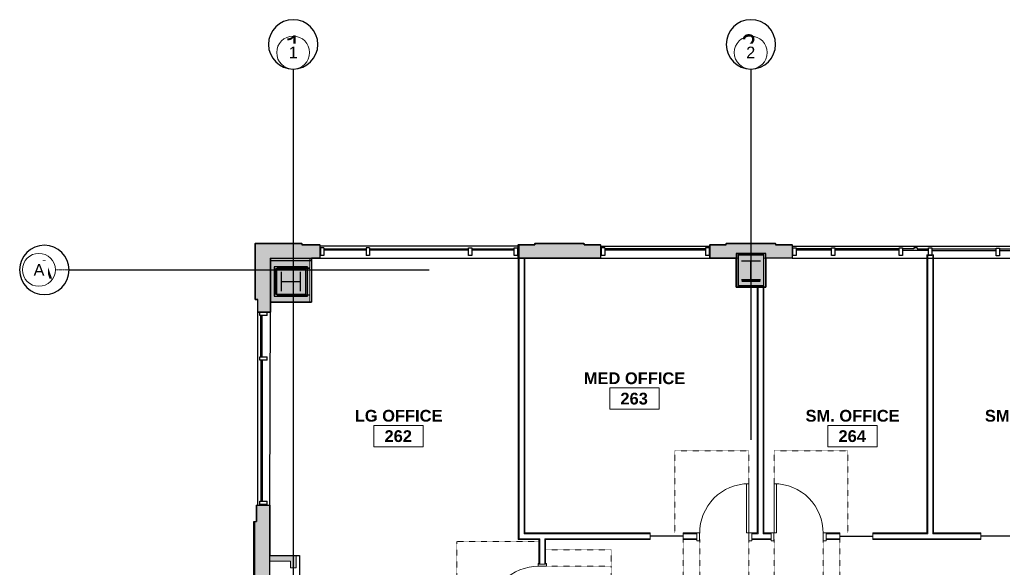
# Model space of a CAD drawing. Header units: inches. Extents: x 25329 to 28023, y 11893 to 13703.
# Drawn here: x 25329 to 26046, y 13303 to 13703 of the extents above; entities that cross this region are included whole.
import ezdxf

# ---------------------------------------------------------------- set-up
doc = ezdxf.new("R2010")
doc.units = ezdxf.units.IN
doc.header["$MEASUREMENT"] = 0
for name, pattern in [('Dash', [0.25, 0.125, -0.125]), ('Grid Line 1_2_', [0.875, 0.5, -0.125, 0.125, -0.125]), ('L1$0$Plaza America BA02$0$CENTER2', [1.125, 0.75, -0.125, 0.125, -0.125]), ('L1$0$Plaza America BA02$0$DASHDOT', [1, 0.5, -0.25, 0, -0.25]), ('L1$0$SAG 02ATL Ste230PHII$0$CENTER2', [1.125, 0.75, -0.125, 0.125, -0.125])]:
    doc.linetypes.add(name, pattern=pattern)
for name, color, linetype, lineweight in [('A-AREA-IDEN', 2, 'Continuous', 9), ('A-DOOR', 31, 'Continuous', 13), ('A-DOOR-FRAM', 31, 'Continuous', 20), ('A-GENM', 13, 'Continuous', 13), ('A-GLAZ', 151, 'Continuous', 13), ('A-WALL', 113, 'Continuous', 13), ('A-WALL-PATT', 111, 'Continuous', 13), ('I-WALL', 2, 'Continuous', 13), ('Plaza America_Tower 1_2nd Floor -REVIT_dwg', 8, 'Continuous', 9), ('S-COLS', 52, 'Continuous', 13), ('S-GRID', 1, 'Continuous', 9), ('S-GRID-IDEN', 1, 'Continuous', 9)]:
    doc.layers.add(name, color=color, linetype=linetype, lineweight=lineweight)
for name, color, linetype in [('L1$0$A-Cols-Extr', 3, 'Continuous'), ('L1$0$A-Glaz', 92, 'Continuous'), ('L1$0$A-Wall-Extr', 7, 'Continuous'), ('L1$0$Plaza America BA02$0$14', 5, 'L1$0$Plaza America BA02$0$DASHDOT'), ('L1$0$Plaza America BA02$0$A-Column grid', 252, 'L1$0$Plaza America BA02$0$CENTER2'), ('L1$0$SAG 02ATL Ste230PHII$0$A-Column grid', 252, 'L1$0$SAG 02ATL Ste230PHII$0$CENTER2')]:
    doc.layers.add(name, color=color, linetype=linetype)
doc.styles.add('L1$0$Plaza America BA02$0$MONOTXT', font='MONOTXT', dxfattribs={"height": 0.2})
doc.styles.add('Swis721 Lt BT', font='swissl.ttf', dxfattribs={"height": 8.514638})
doc.styles.add('Swis721 Lt BT_B', font='', dxfattribs={"height": 8.583975})
doc.styles.get('Swis721 Lt BT_B').set_extended_font_data('Swis721 Lt BT', bold=True)
pattern_1 = [(0, (0, 0), (30.72, 7.68), [1.267, -21.773, 1.267, -21.773, -122.88]), (0, (0, 0), (30.72, 7.68), [-46.08, 1.267, -44.813, 1.267, -21.773, -53.76]), (0, (0, 0), (30.72, 7.68), [-115.2, 1.267, -14.093, 1.267, -37.133]), (120, (11.52, 3.84), (-22.0110751, 22.7643004), [1.267, -21.773, 1.267, -21.773, -122.88]), (120, (11.52, 3.84), (-22.0110751, 22.7643004), [-46.08, 1.267, -44.813, 1.267, -21.773, -53.76]), (120, (11.52, 3.84), (-22.0110751, 22.7643004), [-115.2, 1.267, -14.093, 1.267, -37.133]), (240, (15.36, 19.2), (-8.7089249, -30.4443004), [1.267, -21.773, 1.267, -21.773, -122.88]), (240, (15.36, 19.2), (-8.7089249, -30.4443004), [-46.08, 1.267, -44.813, 1.267, -21.773, -53.76]), (240, (15.36, 19.2), (-8.7089249, -30.4443004), [-115.2, 1.267, -14.093, 1.267, -37.133])]

# ---------------------------------------------------------------- blocks, each defined once
blk = doc.blocks.new('L1')
at = {"layer": 'L1$0$A-Cols-Extr'}
blk.add_line((25868.64, 13512.11), (25855.16, 13512.11), dxfattribs=at)
for points in [[(25851.16, 13532.61), (25851.16, 13508.11), (25872.64, 13508.11), (25872.64, 13532.61)], [(25852.65, 13531.26), (25852.65, 13509.26), (25871.15, 13509.26), (25871.15, 13531.26)], [(25538.79, 13522.91), (25514.29, 13522.91), (25514.29, 13501.43), (25538.79, 13501.43)], [(25537.44, 13521.42), (25515.44, 13521.42), (25515.44, 13502.92), (25537.44, 13502.92)], [(25854.9, 13513.26), (25854.9, 13513.36), (25868.89, 13513.36), (25868.89, 13513.26)]]:
    blk.add_lwpolyline(points, close=True, dxfattribs=at)
for points in [[(25854.9, 13527.26), (25868.9, 13527.26)], [(25861.9, 13513.36), (25861.9, 13527.36)], [(25519.45, 13519.17), (25519.45, 13505.17)], [(25533.44, 13519.17), (25533.44, 13505.17)], [(25519.54, 13512.17), (25533.54, 13512.17)]]:
    blk.add_lwpolyline(points, dxfattribs=at)
at = {"layer": 'L1$0$A-Glaz'}
for p, q in [((25547.57, 13538.91), (25547.57, 13529.17)), ((25692.32, 13537.91), (25547.57, 13537.91)), ((25548.07, 13536.66), (25548.07, 13531.16)), ((25550.57, 13536.66), (25548.07, 13536.66)), ((25550.57, 13536.66), (25550.57, 13531.16)), ((25550.57, 13535.91), (25581.44, 13535.91)), ((25581.44, 13536.66), (25581.44, 13531.16)), ((25583.94, 13536.66), (25581.44, 13536.66)), ((25583.94, 13536.66), (25583.94, 13531.16)), ((25583.94, 13535.91), (25655.94, 13535.91)), ((25655.94, 13536.66), (25658.44, 13536.66)), ((25655.94, 13531.16), (25655.94, 13536.66)), ((25658.44, 13536.66), (25658.44, 13531.16)), ((25658.44, 13535.91), (25689.32, 13535.91)), ((25689.32, 13531.16), (25689.32, 13536.66)), ((25689.32, 13536.66), (25691.82, 13536.66)), ((25691.82, 13536.66), (25691.82, 13531.16)), ((25692.32, 13538.91), (25692.32, 13529.16)), ((25752.32, 13538.91), (25752.32, 13529.17)), ((25752.32, 13537.91), (25831.82, 13537.91)), ((25752.82, 13536.66), (25752.82, 13531.16)), ((25755.34, 13536.66), (25752.84, 13536.66)), ((25755.34, 13536.66), (25755.34, 13531.16)), ((25828.82, 13535.91), (25755.34, 13535.91)), ((25828.82, 13536.66), (25828.82, 13531.16)), ((25831.32, 13536.66), (25828.82, 13536.66)), ((25831.32, 13536.66), (25831.32, 13531.16)), ((25831.82, 13538.91), (25831.82, 13529.16)), ((25891.82, 13538.91), (25891.82, 13529.16)), ((25891.82, 13537.91), (26071.82, 13537.91)), ((25892.32, 13536.66), (25894.82, 13536.66)), ((25892.32, 13531.16), (25892.32, 13536.66)), ((25894.82, 13536.66), (25894.82, 13531.16)), ((25920.57, 13535.91), (25894.82, 13535.91)), ((25920.57, 13536.66), (25923.07, 13536.66)), ((25920.57, 13531.16), (25920.57, 13536.66)), ((25923.07, 13536.66), (25923.07, 13531.16)), ((25969.95, 13535.91), (25923.07, 13535.91)), ((25969.95, 13531.16), (25969.95, 13536.66)), ((25969.95, 13536.66), (25972.45, 13536.66)), ((25972.45, 13536.66), (25972.45, 13531.16)), ((25980.57, 13535.91), (25972.45, 13535.91)), ((25983.07, 13536.66), (25980.57, 13536.66)), ((25980.57, 13536.66), (25980.57, 13535.91)), ((25983.07, 13536.66), (25983.07, 13535.91)), ((25983.07, 13535.91), (25991.32, 13535.91)), ((25991.32, 13531.16), (25991.32, 13536.66)), ((25991.32, 13536.66), (25993.82, 13536.66)), ((25993.82, 13536.66), (25993.82, 13531.16)), ((25993.82, 13535.91), (26040.57, 13535.91)), ((26040.57, 13530.97), (26040.57, 13536.47)), ((26040.57, 13536.47), (26043.07, 13536.47)), ((26043.07, 13536.47), (26043.07, 13530.97)), ((26043.07, 13535.91), (26068.82, 13535.91)), ((25511.38, 13529.18), (25692.32, 13529.16)), ((25550.57, 13531.16), (25548.07, 13531.16)), ((25581.44, 13534.91), (25550.57, 13534.91)), ((25583.94, 13531.16), (25581.44, 13531.16)), ((25655.94, 13534.91), (25583.94, 13534.91)), ((25658.44, 13531.16), (25655.94, 13531.16)), ((25689.32, 13534.91), (25658.44, 13534.91)), ((25691.82, 13531.16), (25689.32, 13531.16)), ((25751.32, 13529.16), (25831.82, 13529.16)), ((25755.34, 13531.16), (25752.84, 13531.16)), ((25828.82, 13534.91), (25755.34, 13534.91)), ((25831.32, 13531.16), (25828.82, 13531.16)), ((25891.82, 13529.16), (26071.82, 13529.16)), ((25894.82, 13531.16), (25892.32, 13531.16)), ((25920.57, 13534.91), (25894.82, 13534.91)), ((25923.07, 13531.16), (25920.57, 13531.16)), ((25969.95, 13534.91), (25923.07, 13534.91)), ((25972.45, 13531.16), (25969.95, 13531.16)), ((25972.45, 13534.91), (25991.32, 13534.91)), ((25991.32, 13534.66), (25991.32, 13534.66)), ((25993.82, 13531.16), (25991.32, 13531.16)), ((25993.82, 13534.85), (26040.57, 13534.85)), ((25993.82, 13534.66), (25993.82, 13534.66)), ((26043.07, 13530.97), (26040.57, 13530.97)), ((26043.07, 13534.85), (26068.82, 13534.85)), ((25502.57, 13349.67), (25502.57, 13499.17)), ((25511.32, 13349.17), (25511.66, 13497.18)), ((25502.85, 13489.91), (25511.65, 13489.91)), ((25503.82, 13487.43), (25503.82, 13489.93)), ((25509.32, 13487.43), (25503.82, 13487.43)), ((25503.89, 13489.93), (25509.32, 13489.93)), ((25504.57, 13457.3), (25504.57, 13487.43)), ((25505.57, 13457.3), (25505.57, 13487.43)), ((25509.32, 13487.43), (25509.32, 13489.93)), ((25503.82, 13454.8), (25503.82, 13457.3)), ((25503.89, 13457.3), (25509.32, 13457.3)), ((25504.57, 13457.3), (25504.57, 13457.54)), ((25505.57, 13457.3), (25505.57, 13457.54)), ((25509.32, 13454.8), (25509.32, 13457.3)), ((25509.32, 13454.8), (25503.82, 13454.8)), ((25504.57, 13454.8), (25504.57, 13352.17)), ((25505.57, 13454.8), (25505.57, 13352.17)), ((25501.57, 13349.17), (25511.32, 13349.17)), ((25503.82, 13349.67), (25503.82, 13352.17)), ((25509.32, 13349.67), (25503.82, 13349.67)), ((25503.89, 13352.17), (25509.32, 13352.17)), ((25509.32, 13349.67), (25509.32, 13352.17))]:
    blk.add_line(p, q, dxfattribs=at)
at = {"layer": 'L1$0$A-Wall-Extr'}
for p, q in [((25500.57, 13539.91), (25500.57, 13499.17)), ((25500.57, 13539.91), (25500.57, 13539.91)), ((25534.57, 13539.91), (25500.57, 13539.91)), ((25534.57, 13539.91), (25534.57, 13538.91)), ((25534.57, 13538.91), (25547.57, 13538.91)), ((25704.32, 13538.91), (25692.32, 13538.91)), ((25704.32, 13539.91), (25740.32, 13539.91)), ((25704.32, 13539.91), (25704.32, 13538.91)), ((25740.32, 13538.91), (25740.32, 13539.91)), ((25752.32, 13538.91), (25740.32, 13538.91)), ((25843.82, 13538.91), (25831.82, 13538.91)), ((25843.82, 13538.91), (25843.82, 13539.91)), ((25879.82, 13539.91), (25843.82, 13539.91)), ((25879.82, 13539.91), (25879.82, 13538.91)), ((25891.82, 13538.91), (25879.82, 13538.91)), ((25511.66, 13529.18), (25511.66, 13497.18)), ((25544.66, 13529.17), (25547.57, 13529.17)), ((25692.32, 13529.16), (25752.32, 13529.16)), ((25713.82, 13529.16), (25713.82, 13529.16)), ((25831.82, 13529.16), (25851.16, 13529.16)), ((25891.82, 13529.16), (25872.64, 13529.16)), ((25541.66, 13527.16), (25511.66, 13527.16)), ((25541.66, 13527.16), (25541.66, 13497.18)), ((25541.66, 13513.16), (25541.66, 13497.18)), ((25500.57, 13499.17), (25502.57, 13499.17)), ((25511.66, 13497.18), (25541.66, 13497.18)), ((25541.66, 13497.18), (25527.66, 13497.18)), ((25501.57, 13349.17), (25501.57, 13337.17)), ((25511.32, 13232.17), (25511.32, 13349.17)), ((25499.57, 13337.17), (25501.57, 13337.17)), ((25499.57, 13244.17), (25499.57, 13337.17))]:
    blk.add_line(p, q, dxfattribs=at)
at = {"layer": 'L1$0$A-Wall-Extr', "linetype": 'Continuous'}
for p, q in [((25541.66, 13527.16), (25541.66, 13529.18)), ((25502.57, 13489.93), (25511.65, 13489.91))]:
    blk.add_line(p, q, dxfattribs=at)
at = {"layer": 'L1$0$A-Wall-Extr', "linetype": 'Continuous', "flags": 128}
blk.add_lwpolyline([(25541.66, 13497.18), (25511.66, 13497.18), (25511.65, 13489.91), (25502.57, 13489.93), (25502.57, 13499.17), (25500.57, 13499.17), (25500.57, 13539.91), (25534.57, 13539.91), (25534.57, 13538.91), (25547.57, 13538.91), (25547.57, 13529.18), (25541.66, 13529.18), (25541.66, 13497.18)], dxfattribs=at)
for points in [[(25692.32, 13538.91), (25704.32, 13538.91), (25704.32, 13539.91), (25740.32, 13539.91), (25740.32, 13538.91), (25752.32, 13538.91), (25752.32, 13529.17), (25692.32, 13529.16)], [(25831.82, 13538.91), (25843.82, 13538.91), (25843.82, 13539.91), (25879.82, 13539.91), (25879.82, 13538.91), (25891.82, 13538.91), (25891.82, 13529.16), (25872.64, 13529.16), (25872.64, 13508.11), (25851.16, 13508.11), (25851.16, 13529.16), (25831.82, 13529.16)], [(25501.57, 13349.17), (25511.32, 13349.17), (25511.32, 13312.42), (25532.8, 13312.42), (25532.8, 13278.42), (25511.32, 13278.42), (25511.32, 13232.17), (25501.57, 13232.17), (25501.57, 13244.17), (25499.57, 13244.17), (25499.57, 13337.17), (25501.57, 13337.17)]]:
    blk.add_lwpolyline(points, close=True, dxfattribs=at)
at = {"layer": 'L1$0$Plaza America BA02$0$14', "linetype": 'Continuous'}
for centre in [(25528.23, 13684.95), (25861.84, 13684.95), (25346.9, 13520.57)]:
    blk.add_ellipse(centre, major_axis=(18, 0), ratio=0.99964, start_param=0, end_param=6.283175, dxfattribs=at)
at = {"layer": 'L1$0$Plaza America BA02$0$A-Column grid'}
for p, q in [((25528.23, 13666.96), (25528.23, 12048.88)), ((25861.73, 13666.96), (25861.73, 13396.73)), ((25364.9, 13520.57), (25627.43, 13520.57))]:
    blk.add_line(p, q, dxfattribs=at)
at = {"layer": 'L1$0$SAG 02ATL Ste230PHII$0$A-Column grid', "linetype": 'Continuous'}
for p, q in [((25528.23, 13666.96), (25528.23, 12048.88)), ((25861.73, 13666.96), (25861.73, 13396.73)), ((25364.9, 13520.57), (25627.43, 13520.57))]:
    blk.add_line(p, q, dxfattribs=at)
at = {"layer": 'L1$0$Plaza America BA02$0$14', "linetype": 'Continuous', "style": 'L1$0$Plaza America BA02$0$MONOTXT', "width": 1.000361}
for s, p in [('1', (25522.67, 13678.1)), ('2', (25854.38, 13678.74)), ('A', (25340.86, 13514.19))]:
    blk.add_text(s, height=13.49, dxfattribs=at).set_placement(p)
blk = doc.blocks.new('Single Flush - OTJ_SOLIDFLUSH_ALUM-4900275-FIRST FLOOR CONSTRUCTION')
at = {"layer": 'A-DOOR', "lineweight": 20}
for p, q in [((16.16, -2.44), (17.91, -2.44)), ((16.16, -38.25), (16.16, -2.44)), ((17.91, -2.44), (17.91, -38.25)), ((17.91, -38.25), (16.16, -38.25))]:
    blk.add_line(p, q, dxfattribs=at)
at = {"layer": 'A-DOOR', "lineweight": 9}
blk.add_arc((17.91, -2.44), 35.81, 179.5, 270, dxfattribs=at)
at = {"layer": 'A-DOOR-FRAM'}
for p, q in [((-20, 3.31), (-20, -2.44)), ((-20, 3.31), (-18, 3.31)), ((-18, 3.31), (-18, -2.44)), ((18, 3.31), (18, -2.44)), ((18, 3.31), (20, 3.31)), ((20, 3.31), (20, -2.44)), ((-20, -2.44), (-18, -2.44)), ((18, -2.44), (20, -2.44))]:
    blk.add_line(p, q, dxfattribs=at)
at = {"layer": 'A-GENM', "linetype": 'Dash', "lineweight": 9}
for p, q in [((-17.91, 50.25), (-29.91, 50.25)), ((-29.91, 2.44), (-29.91, 50.25)), ((-17.91, 50.25), (17.91, 50.25)), ((-17.91, 2.44), (-17.91, 50.25)), ((17.91, 2.44), (17.91, 50.25)), ((17.87, 2.44), (17.91, 2.44)), ((-35.91, -2.44), (-35.91, -62.25)), ((17.87, -2.44), (17.91, -2.44)), ((17.91, -2.44), (17.91, -62.25)), ((-35.91, -62.25), (17.91, -62.25))]:
    blk.add_line(p, q, dxfattribs=at)
blk = doc.blocks.new('Single Flush - OTJ_SOLIDFLUSH_ALUM-4900816-FIRST FLOOR CONSTRUCTION')
at = {"layer": 'A-DOOR', "lineweight": 20}
for p, q in [((16.16, 38.25), (16.16, 2.44)), ((17.91, 38.25), (16.16, 38.25)), ((17.91, 2.44), (17.91, 38.25)), ((16.16, 2.44), (17.91, 2.44))]:
    blk.add_line(p, q, dxfattribs=at)
at = {"layer": 'A-DOOR', "lineweight": 9}
blk.add_arc((17.91, 2.44), 35.81, 90, 180.5, dxfattribs=at)
at = {"layer": 'A-DOOR-FRAM'}
for p, q in [((-20, -3.31), (-20, 2.44)), ((-20, 2.44), (-18, 2.44)), ((-18, -3.31), (-18, 2.44)), ((18, -3.31), (18, 2.44)), ((18, 2.44), (20, 2.44)), ((20, -3.31), (20, 2.44)), ((-20, -3.31), (-18, -3.31)), ((18, -3.31), (20, -3.31))]:
    blk.add_line(p, q, dxfattribs=at)
at = {"layer": 'A-GENM', "linetype": 'Dash', "lineweight": 9}
for p, q in [((-35.91, 62.25), (17.91, 62.25)), ((-35.91, 2.44), (-35.91, 62.25)), ((17.91, 2.44), (17.91, 62.25)), ((17.87, 2.44), (17.91, 2.44)), ((-29.91, -2.44), (-29.91, -50.25)), ((-17.91, -2.44), (-17.91, -50.25)), ((17.87, -2.44), (17.91, -2.44)), ((17.91, -2.44), (17.91, -50.25)), ((-17.91, -50.25), (-29.91, -50.25)), ((-17.91, -50.25), (17.91, -50.25))]:
    blk.add_line(p, q, dxfattribs=at)
blk = doc.blocks.new('Double Flush w-Skinny Lite - Int-N-LDMF-36_ x 84_-5155943-FIRST FLOOR CONSTRUCTION')
at = {"layer": 'A-DOOR', "lineweight": 20}
for p, q in [((16.16, -2.94), (17.91, -2.94)), ((16.16, -38.75), (16.16, -2.94)), ((17.91, -2.94), (17.91, -38.75)), ((17.91, -38.75), (16.16, -38.75))]:
    blk.add_line(p, q, dxfattribs=at)
at = {"layer": 'A-DOOR', "lineweight": 9}
blk.add_arc((17.91, -2.94), 35.81, 179.5, 270, dxfattribs=at)
at = {"layer": 'A-DOOR-FRAM'}
for p, q in [((-20, 2.94), (-20, 2.44)), ((-20, 2.94), (-18, 2.94)), ((-20, 2.44), (-19.5, 2.44)), ((-19.5, 2.44), (-19.5, -2.44)), ((-18, 2.94), (-18, -2.94)), ((18, 2.94), (18, -2.94)), ((18, 2.94), (20, 2.94)), ((19.5, 2.44), (19.5, -2.44)), ((19.5, 2.44), (20, 2.44)), ((20, 2.94), (20, 2.44)), ((-20, -2.94), (-20, -2.44)), ((-20, -2.44), (-19.5, -2.44)), ((-20, -2.94), (-18, -2.94)), ((18, -2.94), (20, -2.94)), ((19.5, -2.44), (20, -2.44)), ((20, -2.94), (20, -2.44))]:
    blk.add_line(p, q, dxfattribs=at)
at = {"layer": 'A-GENM', "linetype": 'Dash', "lineweight": 9}
for p, q in [((-17.91, 50.25), (-29.91, 50.25)), ((-29.91, 2.44), (-29.91, 50.25)), ((-17.91, 50.25), (17.91, 50.25)), ((-17.91, 2.44), (-17.91, 50.25)), ((17.91, 2.44), (17.91, 50.25)), ((17.87, 2.44), (17.91, 2.44)), ((-35.91, -2.44), (-35.91, -62.25)), ((17.87, -2.44), (17.91, -2.44)), ((17.91, -2.44), (17.91, -62.25)), ((-35.91, -62.25), (17.91, -62.25))]:
    blk.add_line(p, q, dxfattribs=at)
blk = doc.blocks.new('Frameless opening with glazing - 24_ x 96_-4900874-FIRST FLOOR CONSTRUCTION')
at = {"layer": 'A-GLAZ', "lineweight": 30}
blk.add_line((-13.5, 0.0625), (10.5, 0.0625), dxfattribs=at)
blk = doc.blocks.new('Concrete-Rectangular-Column - 19 X 24-5195709-FIRST FLOOR CONSTRUCTION')
at = {"layer": 'S-COLS', "lineweight": 9}
blk.add_hatch(color=7, dxfattribs=at).paths.add_polyline_path([(-9.5, -12), (9.5, -12), (9.5, 12), (-9.5, 12)], flags=0)
at = {"layer": 'S-COLS', "color": 8, "lineweight": 20}
for p, q in [((9.5, 12), (-9.5, 12)), ((-9.5, 12), (-9.5, -12)), ((9.5, -12), (9.5, 12)), ((-9.5, -12), (9.5, -12))]:
    blk.add_line(p, q, dxfattribs=at)
blk = doc.blocks.new('Grid - Grid Head - Circle-50561-FIRST FLOOR CONSTRUCTION')
at = {"layer": 'S-GRID-IDEN'}
blk.add_circle((0, 0), 0.125, dxfattribs=at)
blk = doc.blocks.new('Room Tag - Room Name and Number-3379422-FIRST FLOOR CONSTRUCTION')
at = {"layer": 'A-AREA-IDEN'}
for p, q in [((-0.1881, -0.1636), (-0.1881, -0.0018)), ((-0.1881, -0.0018), (0.1869, -0.0018)), ((0.1869, -0.0018), (-0.1881, -0.0018)), ((-0.1881, -0.0018), (-0.1881, -0.1636)), ((0.1869, -0.0018), (0.1869, -0.1636)), ((0.1869, -0.1636), (0.1869, -0.0018)), ((0.1869, -0.1636), (-0.1881, -0.1636)), ((-0.1881, -0.1636), (0.1869, -0.1636))]:
    blk.add_line(p, q, dxfattribs=at)

msp = doc.modelspace()

# ---------------------------------------------------------------- hatches: boundary and pattern name
at = {"layer": 'A-WALL-PATT', "lineweight": 9}
for points in [[(25511.57, 13529.18), (25534.57, 13529.18), (25534.57, 13540.18), (25500.57, 13540.18), (25500.57, 13529.18), (25502.57, 13529.18)], [(25534.57, 13529.18), (25547.57, 13529.18), (25547.57, 13539.18), (25534.57, 13539.18)], [(25704.32, 13529.17), (25704.32, 13539.17), (25692.94, 13539.17), (25692.94, 13529.17), (25698.78, 13529.17)], [(25740.16, 13529.17), (25740.16, 13540.17), (25704.32, 13540.17), (25704.32, 13529.17)], [(25752.32, 13529.17), (25752.32, 13539.17), (25740.16, 13539.17), (25740.16, 13529.17)], [(25843.82, 13529.17), (25843.82, 13539.17), (25831.82, 13539.17), (25831.82, 13529.17)], [(25879.66, 13529.17), (25879.66, 13540.17), (25843.82, 13540.17), (25843.82, 13529.17), (25852.3, 13529.17), (25852.3, 13532.11), (25871.3, 13532.11), (25871.3, 13529.17)], [(25891.82, 13529.17), (25891.82, 13539.17), (25879.66, 13539.17), (25879.66, 13529.17)], [(25500.57, 13498.93), (25511.57, 13498.93), (25511.57, 13529.18), (25500.57, 13529.17)], [(25516.66, 13522.18), (25540.29, 13522.18), (25540.29, 13529.18), (25511.66, 13529.17), (25511.66, 13522.18), (25516.29, 13522.18)], [(25516.29, 13502.18), (25516.66, 13502.18), (25516.66, 13502.56), (25516.29, 13502.56), (25516.29, 13521.56), (25516.66, 13521.56), (25516.66, 13522.18), (25511.66, 13522.18), (25511.66, 13502.18)], [(25540.29, 13497.18), (25540.29, 13502.18), (25511.66, 13502.18), (25511.66, 13497.18), (25516.29, 13497.18)], [(25511.57, 13489.93), (25511.57, 13498.93), (25502.57, 13498.93), (25502.57, 13489.93)], [(25511.32, 13337.01), (25511.32, 13349.17), (25501.32, 13349.17), (25501.32, 13337.01)], [(25501.32, 13244.01), (25511.32, 13244.01), (25511.32, 13258.48), (25506.32, 13258.48), (25511.32, 13259.26), (25511.32, 13337.01), (25500.32, 13337.01), (25500.32, 13244.01)], [(25512.95, 13308.42), (25526.31, 13308.42), (25526.31, 13312.42), (25511.32, 13312.42), (25511.32, 13308.42)], [(25530.31, 13303.42), (25530.31, 13312.42), (25526.31, 13312.42), (25526.31, 13303.42), (25529.68, 13303.42)]]:
    msp.add_hatch(color=7, dxfattribs=at).paths.add_polyline_path(points, flags=0)
h = msp.add_hatch(dxfattribs=at)
h.set_pattern_fill('FP2_2', color=256, style=0, pattern_type=2)
h.set_pattern_definition(pattern_1)
h.paths.add_polyline_path([(25692.32, 13324.74), (25692.94, 13324.74), (25692.94, 13539.17), (25692.32, 13539.17), (25692.32, 13328.36)], flags=0)
h = msp.add_hatch(dxfattribs=at)
h.set_pattern_fill('FP2_2', color=256, style=0, pattern_type=2)
h.set_pattern_definition(pattern_1)
h.paths.add_polyline_path([(25696.57, 13328.99), (25697.19, 13328.99), (25697.19, 13529.17), (25696.57, 13529.17), (25696.57, 13436.14)], flags=0)
h = msp.add_hatch(dxfattribs=at)
h.set_pattern_fill('FP2_2', color=256, style=0, pattern_type=2)
h.set_pattern_definition(pattern_1)
h.paths.add_polyline_path([(25990.76, 13328.99), (25990.76, 13531.55), (25990.13, 13531.55), (25990.13, 13328.99)], flags=0)
h = msp.add_hatch(dxfattribs=at)
h.set_pattern_fill('FP2_2', color=256, style=0, pattern_type=2)
h.set_pattern_definition(pattern_1)
h.paths.add_polyline_path([(25995.01, 13328.99), (25995.01, 13531.55), (25994.38, 13531.55), (25994.38, 13328.99)], flags=0)
h = msp.add_hatch(dxfattribs=at)
h.set_pattern_fill('FP2_2', color=256, style=0, pattern_type=2)
h.set_pattern_definition(pattern_1)
h.paths.add_polyline_path([(25867.05, 13328.99), (25867.05, 13508.11), (25866.43, 13508.11), (25866.43, 13328.99)], flags=0)
h = msp.add_hatch(dxfattribs=at)
h.set_pattern_fill('FP2_2', color=256, style=0, pattern_type=2)
h.set_pattern_definition(pattern_1)
h.paths.add_polyline_path([(26328.39, 13328.36), (26328.39, 13328.99), (26322.62, 13328.99), (26322.62, 13328.36)], flags=0)
h.paths.add_polyline_path([(25926.63, 13328.36), (25926.63, 13328.99), (25916.63, 13328.99), (25916.63, 13328.36)], flags=0)
h.paths.add_polyline_path([(25696.57, 13328.36), (25788.43, 13328.36), (25788.43, 13328.99), (25696.57, 13328.99)], flags=0)
h.paths.add_polyline_path([(26248.62, 13328.36), (26248.62, 13328.99), (26111.02, 13328.99), (26111.02, 13328.36), (26223.33, 13328.36)], flags=0)
h.paths.add_polyline_path([(26282.62, 13328.36), (26282.62, 13328.99), (26272.62, 13328.99), (26272.62, 13328.36)], flags=0)
h.paths.add_polyline_path([(25812.43, 13328.36), (25822.43, 13328.36), (25822.43, 13328.99), (25812.43, 13328.99)], flags=0)
h.paths.add_polyline_path([(26107.39, 13328.36), (26107.39, 13328.99), (26103.44, 13328.99), (26103.44, 13328.36), (26106.77, 13328.36)], flags=0)
h.paths.add_polyline_path([(25862.43, 13328.36), (25867.05, 13328.36), (25867.05, 13328.99), (25862.43, 13328.99)], flags=0)
h.paths.add_polyline_path([(25995.01, 13328.36), (26029.44, 13328.36), (26029.44, 13328.99), (25994.38, 13328.99), (25994.38, 13328.36)], flags=0)
h.paths.add_polyline_path([(25876.63, 13328.36), (25876.63, 13328.99), (25870.68, 13328.99), (25870.68, 13328.36), (25871.3, 13328.36)], flags=0)
h.paths.add_polyline_path([(26063.44, 13328.36), (26063.44, 13328.99), (26053.44, 13328.99), (26053.44, 13328.36)], flags=0)
h.paths.add_polyline_path([(25990.76, 13328.36), (25990.76, 13328.99), (25950.63, 13328.99), (25950.63, 13328.36), (25990.13, 13328.36)], flags=0)
h = msp.add_hatch(dxfattribs=at)
h.set_pattern_fill('FP2_2', color=256, style=0, pattern_type=2)
h.set_pattern_definition(pattern_1)
h.paths.add_polyline_path([(25692.32, 13324.11), (25708.01, 13324.11), (25708.01, 13324.74), (25692.32, 13324.74)], flags=0)
h.paths.add_polyline_path([(26329.02, 13324.11), (26332.64, 13324.11), (26332.62, 13324.74), (26322.62, 13324.74), (26322.62, 13324.11), (26328.39, 13324.11)], flags=0)
h.paths.add_polyline_path([(26063.44, 13324.11), (26063.44, 13324.74), (26053.44, 13324.74), (26053.44, 13324.11)], flags=0)
h.paths.add_polyline_path([(26103.44, 13324.11), (26248.62, 13324.11), (26248.62, 13324.74), (26103.44, 13324.74)], flags=0)
h.paths.add_polyline_path([(26282.62, 13324.11), (26282.62, 13324.74), (26272.62, 13324.74), (26272.62, 13324.11)], flags=0)
h.paths.add_polyline_path([(25711.63, 13324.11), (25788.43, 13324.11), (25788.43, 13324.74), (25711.63, 13324.74)], flags=0)
h.paths.add_polyline_path([(25812.43, 13324.11), (25822.43, 13324.11), (25822.43, 13324.74), (25812.43, 13324.74)], flags=0)
h.paths.add_polyline_path([(25994.38, 13324.11), (26029.44, 13324.11), (26029.44, 13324.74), (25950.63, 13324.74), (25950.63, 13324.11), (25990.76, 13324.11)], flags=0)
h.paths.add_polyline_path([(25862.43, 13324.11), (25876.63, 13324.11), (25876.63, 13324.74), (25862.43, 13324.74)], flags=0)
h.paths.add_polyline_path([(25926.63, 13324.11), (25926.63, 13324.74), (25916.63, 13324.74), (25916.63, 13324.11)], flags=0)
h = msp.add_hatch(dxfattribs=at)
h.set_pattern_fill('FP2_2', color=256, style=0, pattern_type=2)
h.set_pattern_definition(pattern_1)
h.paths.add_polyline_path([(25708.01, 13095.86), (25708.01, 13179.86), (25707.38, 13179.86), (25707.38, 13095.86)], flags=0)
h.paths.add_polyline_path([(25708.01, 13203.86), (25708.01, 13213.86), (25707.38, 13213.86), (25707.38, 13203.86)], flags=0)
h.paths.add_polyline_path([(25708.01, 13253.86), (25708.01, 13258.48), (25707.38, 13258.48), (25707.38, 13253.86)], flags=0)
h.paths.add_polyline_path([(25707.38, 13262.11), (25708.01, 13262.11), (25708.01, 13267.23), (25707.38, 13267.23), (25707.38, 13262.73)], flags=0)
h.paths.add_polyline_path([(25708.01, 13306.23), (25708.01, 13324.11), (25707.38, 13324.11), (25707.38, 13306.23)], flags=0)
h = msp.add_hatch(dxfattribs=at)
h.set_pattern_fill('FP2_2', color=256, style=0, pattern_type=2)
h.set_pattern_definition(pattern_1)
h.paths.add_polyline_path([(25711.63, 13091.61), (25712.26, 13091.61), (25712.26, 13179.86), (25711.63, 13179.86), (25711.63, 13095.23)], flags=0)
h.paths.add_polyline_path([(25712.26, 13203.86), (25712.26, 13213.86), (25711.63, 13213.86), (25711.63, 13203.86)], flags=0)
h.paths.add_polyline_path([(25712.26, 13253.86), (25712.26, 13267.23), (25711.63, 13267.23), (25711.63, 13253.86)], flags=0)
h.paths.add_polyline_path([(25711.63, 13306.23), (25712.26, 13306.23), (25712.26, 13324.11), (25711.63, 13324.11)], flags=0)

# ---------------------------------------------------------------- linework, layer by layer
at = {"layer": 'A-WALL', "color": 8, "lineweight": 20}
for p, q in [((25500.57, 13540.18), (25500.57, 13498.93)), ((25534.57, 13540.18), (25500.57, 13540.18)), ((25534.57, 13539.18), (25534.57, 13540.18)), ((25547.57, 13539.18), (25534.57, 13539.18)), ((25547.57, 13529.18), (25547.57, 13539.18)), ((25704.32, 13539.17), (25692.32, 13539.17)), ((25692.32, 13539.17), (25692.32, 13529.17)), ((25740.16, 13540.17), (25704.32, 13540.17)), ((25704.32, 13540.17), (25704.32, 13539.17)), ((25740.16, 13539.17), (25740.16, 13540.17)), ((25752.32, 13539.17), (25740.16, 13539.17)), ((25752.32, 13529.17), (25752.32, 13539.17)), ((25843.82, 13539.17), (25831.82, 13539.17)), ((25831.82, 13539.17), (25831.82, 13529.17)), ((25879.66, 13540.17), (25843.82, 13540.17)), ((25843.82, 13540.17), (25843.82, 13539.17)), ((25879.66, 13539.17), (25879.66, 13540.17)), ((25891.82, 13539.17), (25879.66, 13539.17)), ((25891.82, 13529.17), (25891.82, 13539.17)), ((25511.57, 13498.93), (25511.57, 13529.18)), ((25511.57, 13529.18), (25547.57, 13529.18)), ((25511.66, 13529.18), (25511.66, 13522.18)), ((25540.29, 13522.18), (25540.29, 13529.18)), ((25697.19, 13529.17), (25752.32, 13529.17)), ((25831.82, 13529.17), (25852.3, 13529.17)), ((25871.3, 13529.17), (25891.82, 13529.17)), ((25516.66, 13522.18), (25540.29, 13522.18)), ((25500.57, 13498.93), (25502.57, 13498.93)), ((25502.57, 13498.93), (25502.57, 13489.93)), ((25511.57, 13489.93), (25511.57, 13498.93)), ((25502.57, 13489.93), (25511.57, 13489.93)), ((25511.32, 13349.17), (25501.32, 13349.17)), ((25501.32, 13349.17), (25501.32, 13337.01)), ((25511.32, 13312.42), (25511.32, 13349.17)), ((25501.32, 13337.01), (25500.32, 13337.01)), ((25500.32, 13337.01), (25500.32, 13244.01)), ((25530.31, 13312.42), (25511.32, 13312.42)), ((25511.32, 13308.42), (25526.31, 13308.42)), ((25511.32, 13232.17), (25511.32, 13308.42)), ((25526.31, 13308.42), (25526.31, 13303.42)), ((25530.31, 13303.42), (25530.31, 13312.42)), ((25526.31, 13303.42), (25530.31, 13303.42))]:
    msp.add_line(p, q, dxfattribs=at)
at = {"layer": 'A-WALL'}
for p, q in [((25692.94, 13324.74), (25692.94, 13539.17)), ((25697.19, 13529.17), (25692.94, 13529.17)), ((25696.57, 13328.36), (25696.57, 13529.17)), ((25990.76, 13328.36), (25990.76, 13531.55)), ((25994.38, 13328.36), (25994.38, 13531.55)), ((25867.05, 13328.36), (25867.05, 13508.11)), ((25870.68, 13328.36), (25870.68, 13508.11)), ((25696.57, 13328.36), (25788.43, 13328.36)), ((25812.43, 13328.36), (25822.43, 13328.36)), ((25862.43, 13328.36), (25867.05, 13328.36)), ((25870.68, 13328.36), (25876.63, 13328.36)), ((25916.63, 13328.36), (25926.63, 13328.36)), ((25950.63, 13328.36), (25990.76, 13328.36)), ((25994.38, 13328.36), (26029.44, 13328.36)), ((25692.94, 13324.74), (25708.01, 13324.74)), ((25708.01, 13306.23), (25708.01, 13324.74)), ((25711.63, 13306.23), (25711.63, 13324.74)), ((25711.63, 13324.74), (25788.43, 13324.74)), ((25812.43, 13324.74), (25822.43, 13324.74)), ((25862.43, 13324.74), (25876.63, 13324.74)), ((25916.63, 13324.74), (25926.63, 13324.74)), ((25950.63, 13324.74), (26029.44, 13324.74))]:
    msp.add_line(p, q, dxfattribs=at)
at = {"layer": 'I-WALL'}
for p, q in [((25692.32, 13529.17), (25692.32, 13324.11)), ((25697.19, 13328.99), (25697.19, 13529.17)), ((25990.13, 13531.55), (25990.13, 13328.99)), ((25995.01, 13531.55), (25990.13, 13531.55)), ((25995.01, 13328.99), (25995.01, 13531.55)), ((25866.43, 13508.11), (25866.43, 13328.99)), ((25871.3, 13328.99), (25871.3, 13508.11)), ((25788.43, 13328.99), (25697.19, 13328.99)), ((25788.43, 13324.11), (25788.43, 13328.99)), ((25822.43, 13328.99), (25812.43, 13328.99)), ((25812.43, 13328.99), (25812.43, 13324.11)), ((25822.43, 13324.11), (25822.43, 13328.99)), ((25866.43, 13328.99), (25862.43, 13328.99)), ((25862.43, 13328.99), (25862.43, 13324.11)), ((25876.63, 13328.99), (25871.3, 13328.99)), ((25876.63, 13324.11), (25876.63, 13328.99)), ((25926.63, 13328.99), (25916.63, 13328.99)), ((25916.63, 13328.99), (25916.63, 13324.11)), ((25926.63, 13324.11), (25926.63, 13328.99)), ((25990.13, 13328.99), (25950.63, 13328.99)), ((25950.63, 13328.99), (25950.63, 13324.11)), ((26029.44, 13328.99), (25995.01, 13328.99)), ((26029.44, 13324.11), (26029.44, 13328.99)), ((25692.32, 13324.11), (25707.38, 13324.11)), ((25707.38, 13324.11), (25707.38, 13306.23)), ((25712.26, 13306.23), (25712.26, 13324.11)), ((25712.26, 13324.11), (25788.43, 13324.11)), ((25812.43, 13324.11), (25822.43, 13324.11)), ((25862.43, 13324.11), (25876.63, 13324.11)), ((25916.63, 13324.11), (25926.63, 13324.11)), ((25950.63, 13324.11), (26029.44, 13324.11)), ((25707.38, 13306.23), (25712.26, 13306.23))]:
    msp.add_line(p, q, dxfattribs=at)
at = {"layer": 'I-WALL', "color": 8, "lineweight": 20}
for p, q in [((25511.66, 13522.18), (25511.66, 13497.18)), ((25516.66, 13521.56), (25516.66, 13522.18)), ((25516.66, 13502.18), (25516.66, 13502.56)), ((25540.29, 13502.18), (25516.66, 13502.18)), ((25540.29, 13497.18), (25540.29, 13502.18)), ((25511.66, 13497.18), (25540.29, 13497.18))]:
    msp.add_line(p, q, dxfattribs=at)
at = {"layer": 'S-GRID', "linetype": 'Grid Line 1_2_'}
for p, q in [((25528.23, 13666.96), (25528.23, 13570.96)), ((25861.73, 13666.96), (25861.73, 13570.96)), ((25450.91, 13520.67), (25354.91, 13520.67))]:
    msp.add_line(p, q, dxfattribs=at)

# ---------------------------------------------------------------- block references
at = {"layer": 'A-AREA-IDEN', "xscale": 95.99999999999994, "yscale": 95.99999999999994, "zscale": 95.99999999999994}
for p in [(25777, 13434.82), (25605.08, 13407.48), (25935.95, 13407.48)]:
    msp.add_blockref('Room Tag - Room Name and Number-3379422-FIRST FLOOR CONSTRUCTION', p, dxfattribs=at)
at = {"layer": 'A-DOOR'}
msp.add_blockref('Single Flush - OTJ_SOLIDFLUSH_ALUM-4900816-FIRST FLOOR CONSTRUCTION', (25842.43, 13326.55), dxfattribs=at)
for name, p, rotation in [('Single Flush - OTJ_SOLIDFLUSH_ALUM-4900275-FIRST FLOOR CONSTRUCTION', (25896.63, 13326.55), 180), ('Double Flush w-Skinny Lite - Int-N-LDMF-36_ x 84_-5155943-FIRST FLOOR CONSTRUCTION', (25709.82, 13286.73), 269.9999999999999)]:
    msp.add_blockref(name, p, dxfattribs=dict(at, rotation=rotation))
at = {"layer": 'A-GLAZ', "rotation": 180}
for p in [(25798.93, 13326.55), (26039.94, 13326.55)]:
    msp.add_blockref('Frameless opening with glazing - 24_ x 96_-4900874-FIRST FLOOR CONSTRUCTION', p, dxfattribs=at)
at = {"layer": 'A-GLAZ'}
msp.add_blockref('Frameless opening with glazing - 24_ x 96_-4900874-FIRST FLOOR CONSTRUCTION', (25940.13, 13326.55), dxfattribs=at)
at = {"layer": 'Plaza America_Tower 1_2nd Floor -REVIT_dwg'}
msp.add_blockref('L1', (0, 0), dxfattribs=at)
at = {"layer": 'S-COLS', "lineweight": 9}
msp.add_blockref('Concrete-Rectangular-Column - 19 X 24-5195709-FIRST FLOOR CONSTRUCTION', (25861.8, 13520.11), dxfattribs=at)
at = {"layer": 'S-COLS', "lineweight": 9, "rotation": 270}
msp.add_blockref('Concrete-Rectangular-Column - 19 X 24-5195709-FIRST FLOOR CONSTRUCTION', (25528.29, 13512.06), dxfattribs=at)
at = {"layer": 'S-GRID-IDEN', "xscale": 95.99999999999994, "yscale": 95.99999999999994, "zscale": 95.99999999999994}
for p, rotation in [((25528.23, 13678.96), 180), ((25861.73, 13678.96), 180), ((25342.91, 13520.67), 89.99999999999982)]:
    msp.add_blockref('Grid - Grid Head - Circle-50561-FIRST FLOOR CONSTRUCTION', p, dxfattribs=dict(at, rotation=rotation))

# ---------------------------------------------------------------- texts
at = {"layer": 'A-AREA-IDEN', "char_height": 8.584, "attachment_point": 2, "line_spacing_factor": 0.998538, "style": 'Swis721 Lt BT_B'}
for s, insert, width in [('MED OFFICE', (25777.01, 13445.96), 83.916), ('263', (25776.73, 13431.13), 23.004), ('LG OFFICE', (25605.09, 13418.62), 71.82), ('SM. OFFICE', (25935.96, 13418.62), 77.76), ('SM. OFFICE', (26066.68, 13418.62), 77.76), ('262', (25604.8, 13403.79), 23.004), ('264', (25935.68, 13403.79), 23.004)]:
    msp.add_mtext(s, dxfattribs=dict(at, insert=insert, width=width))

# ---------------------------------------------------------------- next in the draw order: texts
at = {"layer": 'S-GRID-IDEN', "char_height": 8.51, "attachment_point": 2, "line_spacing_factor": 1.00667, "style": 'Swis721 Lt BT', "bg_fill": 3, "box_fill_scale": 1.25, "bg_fill_color": 0, "bg_fill_transparency": 0}
for s, insert, width in [('1', (25528.23, 13683.29), 7.56), ('2', (25861.73, 13683.29), 7.56), ('A', (25343.01, 13524.89), 8.748)]:
    msp.add_mtext(s, dxfattribs=dict(at, insert=insert, width=width))

doc.saveas('drawing.dxf')
